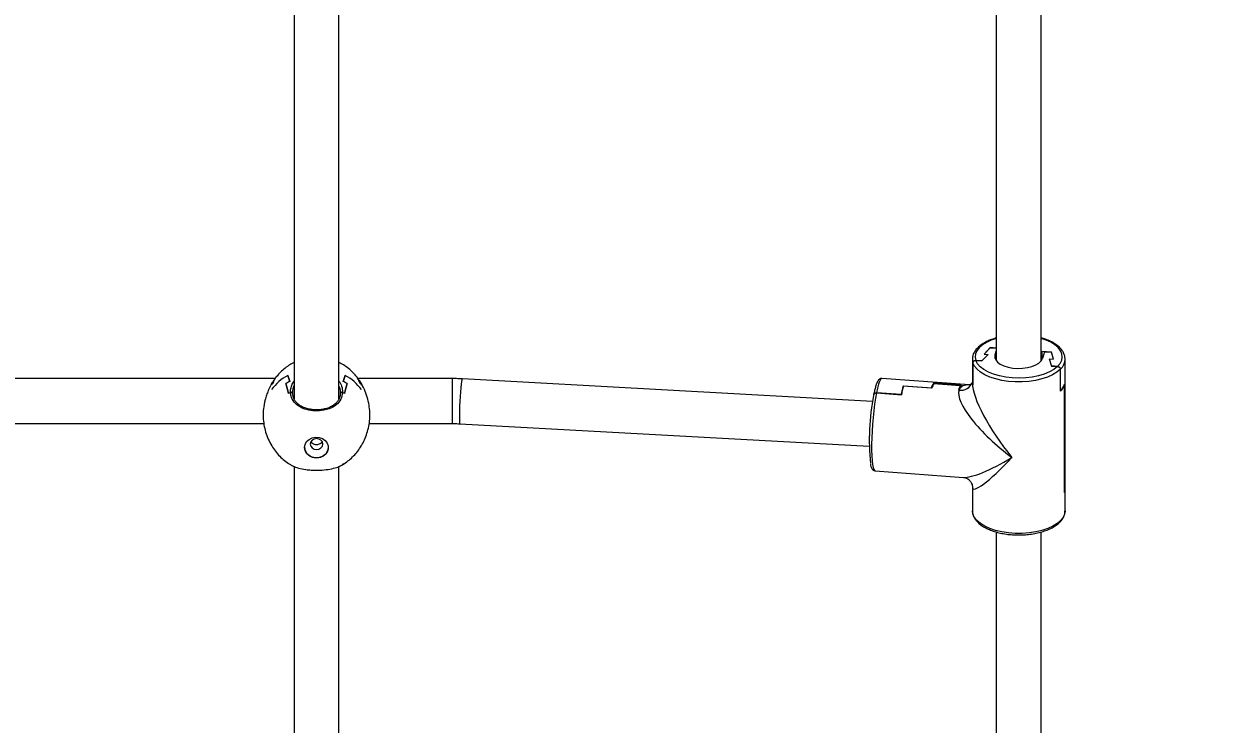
# Model space of a CAD drawing. Header units: millimetres. Extents: x -4213 to 6276, y -6120 to 3870.
# Drawn here: x -274 to 152.5, y -1951.2 to -1701.8 of the extents above; entities that cross this region are included whole.
import ezdxf

# ---------------------------------------------------------------- set-up
doc = ezdxf.new("R2010")
doc.units = ezdxf.units.MM
for name, color, linetype in [('DIKOM_ОБЪЕКТ', 7, 'Continuous'), ('DIKOM_РАЗМЕР_ЗОНА', 7, 'Continuous'), ('DIKOM_РАЗМЕР_ОБЪЕКТА', 7, 'Continuous')]:
    doc.layers.add(name, color=color, linetype=linetype)
doc.styles.add('style1', font='arial.ttf', dxfattribs={"width": 0.8})
doc.dimstyles.new('1-50', dxfattribs={"dimtxt": 300, "dimasz": 200, "dimexe": 100, "dimexo": 0, "dimgap": 100, "dimtad": 1, "dimtxsty": 'style1', "dimcen": 200, "dimclrd": 7, "dimclre": 7, "dimclrt": 7, "dimadec": 1, "dimazin": 2, "dimtfac": 1, "dimtmove": 0, "dimatfit": 2, "dimfxl": 0, "dimlwd": 25, "dimlwe": 18, "dimarcsym": 0})

# ---------------------------------------------------------------- blocks, each defined once
blk = doc.blocks.new('*D10')
at = {"layer": 'Defpoints', "color": 0, "transparency": 16777216}
for p in [(-1727.86, 1809.48), (-15.26, -2213.81), (5045.73, -2213.81)]:
    blk.add_point(p, dxfattribs=at)
at = {"layer": 'DIKOM_РАЗМЕР_ОБЪЕКТА', "color": 7, "lineweight": 18, "transparency": 16777216}
for p, q in [((-1727.86, 1809.48), (5145.73, 1809.48)), ((-15.26, -2213.81), (5145.73, -2213.81))]:
    blk.add_line(p, q, dxfattribs=at)
at = {"layer": 'DIKOM_РАЗМЕР_ОБЪЕКТА', "color": 7, "lineweight": 25, "transparency": 16777216}
blk.add_line((5045.73, 1609.48), (5045.73, -2013.81), dxfattribs=at)
at = {"layer": 'DIKOM_РАЗМЕР_ОБЪЕКТА', "color": 7, "transparency": 16777216}
for points in [[(5012.4, 1609.48), (5079.07, 1609.48), (5045.73, 1809.48)], [(5012.4, -2013.81), (5079.07, -2013.81), (5045.73, -2213.81)]]:
    blk.add_solid(points, dxfattribs=at)
at = {"layer": 'DIKOM_РАЗМЕР_ОБЪЕКТА', "color": 7, "transparency": 16777216, "insert": (4792.56, -133.86), "char_height": 300, "attachment_point": 5, "rotation": 90, "style": 'style1'}
blk.add_mtext('4000', dxfattribs=at)
blk = doc.blocks.new('*D11')
at = {"layer": 'Defpoints', "color": 0, "transparency": 16777216}
for p in [(-2152.13, 1385.22), (2355.18, -47.82), (2355.18, -4950.7)]:
    blk.add_point(p, dxfattribs=at)
at = {"layer": 'DIKOM_РАЗМЕР_ОБЪЕКТА', "color": 7, "lineweight": 18, "transparency": 16777216}
for p, q in [((-2152.13, 1385.22), (-2152.13, -5050.7)), ((2355.18, -47.82), (2355.18, -5050.7))]:
    blk.add_line(p, q, dxfattribs=at)
at = {"layer": 'DIKOM_РАЗМЕР_ОБЪЕКТА', "color": 7, "lineweight": 25, "transparency": 16777216}
blk.add_line((-1952.13, -4950.7), (2155.18, -4950.7), dxfattribs=at)
at = {"layer": 'DIKOM_РАЗМЕР_ОБЪЕКТА', "color": 7, "transparency": 16777216}
for points in [[(-1952.13, -4917.36), (-1952.13, -4984.03), (-2152.13, -4950.7)], [(2155.18, -4917.36), (2155.18, -4984.03), (2355.18, -4950.7)]]:
    blk.add_solid(points, dxfattribs=at)
at = {"layer": 'DIKOM_РАЗМЕР_ОБЪЕКТА', "color": 7, "transparency": 16777216, "insert": (229.85, -4697.52), "char_height": 300, "attachment_point": 5, "style": 'style1'}
blk.add_mtext('4500', dxfattribs=at)
blk = doc.blocks.new('*D12')
at = {"layer": 'Defpoints', "color": 0, "transparency": 16777216}
for p in [(-2081.42, 3870.14), (324.17, -3713.81), (6175.91, -3713.81)]:
    blk.add_point(p, dxfattribs=at)
at = {"layer": 'DIKOM_РАЗМЕР_ЗОНА', "color": 7, "lineweight": 18, "transparency": 16777216}
for p, q in [((-2081.42, 3870.14), (6275.91, 3870.14)), ((324.17, -3713.81), (6275.91, -3713.81))]:
    blk.add_line(p, q, dxfattribs=at)
at = {"layer": 'DIKOM_РАЗМЕР_ЗОНА', "color": 7, "lineweight": 25, "transparency": 16777216}
blk.add_line((6175.91, 3670.14), (6175.91, -3513.81), dxfattribs=at)
at = {"layer": 'DIKOM_РАЗМЕР_ЗОНА', "color": 7, "transparency": 16777216}
for points in [[(6142.57, 3670.14), (6209.24, 3670.14), (6175.91, 3870.14)], [(6142.57, -3513.81), (6209.24, -3513.81), (6175.91, -3713.81)]]:
    blk.add_solid(points, dxfattribs=at)
at = {"layer": 'DIKOM_РАЗМЕР_ЗОНА', "color": 7, "transparency": 16777216, "insert": (5922.73, -112.66), "char_height": 300, "attachment_point": 5, "rotation": 90, "style": 'style1'}
blk.add_mtext('7600', dxfattribs=at)
blk = doc.blocks.new('*D13')
at = {"layer": 'Defpoints', "color": 0, "transparency": 16777216}
for p in [(-4212.78, 1738.76), (3855.18, -47.82), (3855.18, -6019.79)]:
    blk.add_point(p, dxfattribs=at)
at = {"layer": 'DIKOM_РАЗМЕР_ЗОНА', "color": 7, "lineweight": 18, "transparency": 16777216}
for p, q in [((-4212.78, 1738.76), (-4212.78, -6119.79)), ((3855.18, -47.82), (3855.18, -6119.79))]:
    blk.add_line(p, q, dxfattribs=at)
at = {"layer": 'DIKOM_РАЗМЕР_ЗОНА', "color": 7, "lineweight": 25, "transparency": 16777216}
blk.add_line((-4012.78, -6019.79), (3655.18, -6019.79), dxfattribs=at)
at = {"layer": 'DIKOM_РАЗМЕР_ЗОНА', "color": 7, "transparency": 16777216}
for points in [[(-4012.78, -5986.46), (-4012.78, -6053.13), (-4212.78, -6019.79)], [(3655.18, -5986.46), (3655.18, -6053.13), (3855.18, -6019.79)]]:
    blk.add_solid(points, dxfattribs=at)
at = {"layer": 'DIKOM_РАЗМЕР_ЗОНА', "color": 7, "transparency": 16777216, "insert": (310.33, -5766.62), "char_height": 300, "attachment_point": 5, "style": 'style1'}
blk.add_mtext('8100', dxfattribs=at)

msp = doc.modelspace()

# ---------------------------------------------------------------- linework, layer by layer
at = {"layer": 'DIKOM_ОБЪЕКТ', "color": 7, "linetype": 'Continuous', "lineweight": 15}
for p, q in [((-177.821, -1598.148), (-177.821, -1835.327)), ((-161.821, -1835.311), (-161.821, -1598.15)), ((72.179, -1621.472), (72.179, -1821.763)), ((88.179, -1821.763), (88.179, -1621.477)), ((63.681, -1821.086), (63.679, -1821.223)), ((63.679, -1821.223), (63.679, -1828.975)), ((67.058, -1821.865), (69.301, -1819.547)), ((70.046, -1817.118), (67.818, -1819.437)), ((70.016, -1817.165), (67.818, -1819.437)), ((67.818, -1819.437), (69.301, -1819.547)), ((70.016, -1817.165), (72.179, -1817.325)), ((72.179, -1817.276), (70.046, -1817.118)), ((70.046, -1817.167), (70.046, -1817.118)), ((71.773, -1819.73), (72.179, -1818.408)), ((71.773, -1820.974), (71.773, -1819.73)), ((91.801, -1818.728), (88.438, -1818.479)), ((88.438, -1818.479), (88.438, -1821.338)), ((89.314, -1818.593), (88.584, -1820.974)), ((89.314, -1818.593), (91.801, -1818.777)), ((91.056, -1821.157), (92.539, -1821.267)), ((91.056, -1821.157), (91.809, -1823.697)), ((92.539, -1821.267), (91.801, -1818.728)), ((91.801, -1818.777), (91.801, -1818.728)), ((92.539, -1821.267), (91.801, -1818.777)), ((96.679, -1821.223), (96.662, -1820.863)), ((96.679, -1867.386), (96.679, -1821.223)), ((63.869, -1822.45), (63.869, -1830.202)), ((63.885, -1830.34), (63.885, -1822.501)), ((67.103, -1821.818), (64.908, -1821.656)), ((64.926, -1821.707), (67.058, -1821.865)), ((93.99, -1823.808), (91.794, -1823.646)), ((91.809, -1823.697), (93.941, -1823.854)), ((94.982, -1832.641), (94.982, -1824.802)), ((95.028, -1832.508), (95.028, -1824.756)), ((-184.625, -1828.151), (-405.024, -1828.151)), ((-179.322, -1829.163), (-180.071, -1827.024)), ((-180.071, -1827.024), (-179.322, -1829.163)), ((-178.525, -1830.158), (-177.821, -1829.092)), ((-159.572, -1827.024), (-160.321, -1829.163)), ((-160.321, -1829.163), (-159.572, -1827.024)), ((-121.524, -1828.151), (-155.024, -1828.151)), ((-154.966, -1828.313), (-154.637, -1829.275)), ((-121.524, -1828.151), (-121.524, -1844.151)), ((28.134, -1836.293), (-117.894, -1828.251)), ((62.668, -1830.383), (31.46, -1828.073)), ((63.679, -1829.062), (63.679, -1829.706)), ((-161.305, -1833.284), (-161.305, -1832.988)), ((29.497, -1833.261), (38.397, -1833.92)), ((38.313, -1833.837), (29.512, -1833.185)), ((38.313, -1833.837), (38.313, -1833.914)), ((49.03, -1831.547), (39.043, -1830.808)), ((39.043, -1830.808), (39.043, -1831.149)), ((49.277, -1831.565), (39.142, -1830.815)), ((59.663, -1830.525), (49.775, -1829.794)), ((49.775, -1829.794), (49.775, -1830.24)), ((49.985, -1829.866), (59.379, -1830.561)), ((58.918, -1832.279), (58.671, -1832.26)), ((59.379, -1831.032), (59.379, -1830.561)), ((63.885, -1830.203), (63.869, -1830.202)), ((95.028, -1832.508), (94.982, -1832.505)), ((96.494, -1830.269), (96.467, -1830.267)), ((96.494, -1868.593), (96.494, -1830.182)), ((96.494, -1830.269), (96.494, -1868.68)), ((-401.09, -1844.151), (-188.567, -1844.151)), ((-151.09, -1844.151), (-121.524, -1844.151)), ((-118.774, -1844.226), (26.945, -1852.251)), ((-177.821, -1859.448), (-177.821, -1989.991)), ((-161.821, -1989.991), (-161.821, -1859.451)), ((29.024, -1860.983), (60.494, -1863.312)), ((63.679, -1866.741), (63.679, -1875.225)), ((96.679, -1875.225), (96.679, -1867.473)), ((96.679, -1875.225), (96.676, -1875.363)), ((72.179, -1882.772), (72.179, -1989.991)), ((88.179, -1989.991), (88.179, -1882.777))]:
    msp.add_line(p, q, dxfattribs=at)
at = {"layer": 'DIKOM_ОБЪЕКТ', "color": 7, "linetype": 'Continuous', "lineweight": 15, "flags": 128}
for points in [[(72.179, -1813.83), (70.394, -1814.446), (68.693, -1815.238), (67.255, -1816.148), (66.112, -1817.153), (65.291, -1818.232), (64.811, -1819.36), (64.682, -1820.51), (64.908, -1821.656)], [(93.99, -1823.808), (94.893, -1822.745), (95.459, -1821.628), (95.676, -1820.481), (95.539, -1819.331), (95.05, -1818.205), (94.221, -1817.127), (93.07, -1816.124), (91.625, -1815.217), (89.918, -1814.428), (88.179, -1813.83)], [(63.679, -1821.223), (63.679, -1821.241), (63.869, -1822.45)], [(71.773, -1819.73), (71.694, -1820.602), (71.985, -1821.463), (72.634, -1822.275), (73.613, -1823.004), (74.879, -1823.617), (76.377, -1824.087), (78.041, -1824.393), (79.798, -1824.523), (81.572, -1824.471), (83.285, -1824.239), (84.862, -1823.837), (86.234, -1823.282), (87.342, -1822.6), (88.137, -1821.819), (88.584, -1820.974)], [(88.179, -1818.448), (88.28, -1818.463), (88.438, -1818.479)], [(94.982, -1824.802), (93.741, -1825.84), (92.2, -1826.775), (90.395, -1827.588), (88.364, -1828.261), (86.153, -1828.779), (83.81, -1829.13), (81.388, -1829.307), (78.938, -1829.306), (76.516, -1829.127), (74.175, -1828.773), (71.966, -1828.253), (69.938, -1827.579), (68.136, -1826.764), (66.599, -1825.827), (65.361, -1824.789), (64.45, -1823.672), (63.885, -1822.501)], [(93.941, -1823.854), (92.673, -1824.858), (91.104, -1825.753), (89.272, -1826.518), (87.221, -1827.135), (85.001, -1827.589), (82.664, -1827.868), (80.268, -1827.966), (77.87, -1827.882), (75.527, -1827.615), (73.296, -1827.175), (71.231, -1826.57), (69.381, -1825.815), (67.791, -1824.928), (66.499, -1823.932), (65.536, -1822.85), (64.926, -1821.707)], [(-117.894, -1828.251), (-117.921, -1828.262), (-118.035, -1828.54), (-118.163, -1829.179), (-118.299, -1830.147), (-118.437, -1831.4), (-118.57, -1832.88), (-118.692, -1834.517), (-118.797, -1836.233), (-118.88, -1837.951), (-118.938, -1839.588), (-118.968, -1841.069), (-118.968, -1842.323), (-118.938, -1843.294), (-118.88, -1843.934), (-118.797, -1844.214), (-118.774, -1844.226)], [(31.46, -1828.073), (31.3, -1828.106), (30.958, -1828.444), (30.6, -1829.141), (30.235, -1830.18), (29.869, -1831.538), (29.512, -1833.185)], [(29.497, -1833.261), (29.157, -1835.17), (28.841, -1837.288), (28.556, -1839.567), (28.309, -1841.956), (28.105, -1844.402), (27.948, -1846.851), (27.842, -1849.248), (27.79, -1851.54), (27.792, -1853.677), (27.849, -1855.61), (27.959, -1857.296), (28.12, -1858.698), (28.328, -1859.785), (28.578, -1860.532), (28.866, -1860.924), (29.024, -1860.983)], [(-174.072, -1852.689), (-173.883, -1851.598), (-173.333, -1850.604), (-172.471, -1849.795), (-171.374, -1849.243), (-170.139, -1848.998), (-168.876, -1849.08), (-167.696, -1849.483), (-166.706, -1850.171), (-165.992, -1851.083), (-165.619, -1852.138), (-165.619, -1853.241), (-165.992, -1854.295), (-166.706, -1855.207), (-167.696, -1855.895), (-168.876, -1856.298), (-170.139, -1856.381), (-171.374, -1856.135), (-172.471, -1855.583), (-173.333, -1854.775), (-173.883, -1853.78), (-174.072, -1852.689)], [(-169.821, -1853.431), (-168.96, -1853.282), (-168.231, -1852.857), (-167.743, -1852.221), (-167.572, -1851.471), (-167.743, -1850.721), (-168.231, -1850.085), (-168.96, -1849.66), (-169.821, -1849.511), (-170.683, -1849.66), (-171.412, -1850.085), (-171.9, -1850.721), (-172.071, -1851.471), (-171.9, -1852.221), (-171.412, -1852.857), (-170.683, -1853.282), (-169.821, -1853.431)], [(96.676, -1875.363), (96.499, -1876.417), (95.954, -1877.6), (95.056, -1878.73), (93.825, -1879.781), (92.288, -1880.731), (90.48, -1881.557), (88.442, -1882.241), (86.218, -1882.768), (83.859, -1883.127), (81.417, -1883.308), (78.948, -1883.308), (76.507, -1883.128), (74.147, -1882.77), (71.923, -1882.243), (69.884, -1881.56), (68.075, -1880.734), (66.537, -1879.785), (65.305, -1878.734), (64.405, -1877.604), (63.859, -1876.421), (63.679, -1875.225)]]:
    msp.add_lwpolyline(points, dxfattribs=at)
at = {"layer": 'DIKOM_ОБЪЕКТ', "color": 7, "linetype": 'Continuous', "lineweight": 15}
for centre, radius, start, end in [((91.76, -1821.078), 4.921, 311.62367, 358.31229), ((-172.428, -1839.62), 16.286, 140.56455, 145.82898), ((-171.405, -1842.776), 17.979, 118.81719, 143.29471), ((-170.549, -1846.216), 19.177, 117.22154, 121.94673), ((-169.082, -1846.196), 19.154, 58.05041, 62.78132), ((-168.238, -1842.776), 17.979, 36.70529, 61.18281), ((-167.179, -1836.684), 14.844, 37.4848, 38.85558), ((-167.215, -1839.62), 16.286, 34.17102, 39.43545), ((59.476, -1827.802), 4.512, 262.9002, 339.32992), ((59.537, -1827.898), 4.424, 261.96174, 339.42066), ((67.769, -1828.969), 4.091, 180.07975, 197.54302), ((67.781, -1829.055), 4.103, 180.09731, 198.25493), ((-170.633, -1848.471), 17.543, 118.73398, 121.42434), ((-169.078, -1848.592), 17.682, 58.59025, 61.25974), ((68.984, -1839.627), 31.213, 163.58753, 169.30878), ((69.404, -1839.717), 31.545, 163.60917, 169.41102), ((55.423, -1833.228), 6.61, 148.69796, 165.26739), ((56.035, -1833.382), 6.998, 149.83337, 164.94859), ((65.417, -1834.073), 6.985, 149.82261, 164.96335), ((65.311, -1833.96), 6.61, 148.69796, 165.26739), ((90.977, -1828.421), 5.819, 313.49821, 341.47598), ((91.011, -1828.351), 5.781, 314.01948, 341.53315), ((112.535, -1850.245), 85.562, 169.12709, 185.42592), ((-170.114, -1852.348), 3.966, 183.66524, 274.22284), ((-169.529, -1852.348), 3.966, 265.77539, 356.33653), ((-169.2, -1842.945), 17.92, 298.76505, 301.39931), ((92.575, -1867.378), 4.104, 342.7748, 359.89103), ((92.568, -1867.464), 4.111, 342.78895, 359.87857)]:
    msp.add_arc(centre, radius, start, end, dxfattribs=at)
for centre, major_axis, ratio, start_param, end_param in [((80.179, -1848.224), (-15.548, 21.096), 0.2617599, 0.3292647, 0.3412619), ((80.179, -1848.224), (-15.548, 21.096), 0.2617599, 0.3412619, 1.7625369), ((80.179, -1848.224), (20.83, -16.769), 0.2931183, 3.2582357, 4.8290321), ((80.179, -1848.224), (20.83, -16.769), 0.2931183, 2.739863, 3.2582357), ((-169.821, -1835.318), (8.5, 0), 0.346112, 2.7968915, 2.9562554), ((-169.821, -1835.318), (8.5, 0), 0.346112, 0.1870179, 0.3447012), ((80.179, -1848.224), (21.183, 14.42), 0.2116084, 3.4017957, 4.4542193), ((80.179, -1848.224), (16.284, 19.132), 0.1389714, 2.9797448, 4.4010199)]:
    msp.add_ellipse(centre, major_axis=major_axis, ratio=ratio, start_param=start_param, end_param=end_param, dxfattribs=at)
for points, knots in [([(72.179, -1813.67), (71.606, -1813.841), (70.374, -1814.21), (68.695, -1814.946), (67.136, -1815.831), (65.826, -1816.842), (64.788, -1817.963), (64.082, -1819.172), (63.717, -1820.224), (63.721, -1820.858), (63.722, -1821.061)], [0, 0, 0, 0, 0.1185337, 0.2553089, 0.3927717, 0.5309161, 0.6691181, 0.8055126, 0.9377504, 1, 1, 1, 1]), ([(96.62, -1820.797), (96.605, -1820.564), (96.561, -1819.923), (96.144, -1818.909), (95.422, -1817.784), (94.397, -1816.727), (93.097, -1815.752), (91.534, -1814.884), (89.891, -1814.176), (88.702, -1813.828), (88.179, -1813.675)], [0, 0, 0, 0, 0.0737109, 0.2023856, 0.3333864, 0.4686683, 0.6075923, 0.7482593, 0.8890694, 1, 1, 1, 1]), ([(-177.821, -1822.41), (-177.902, -1822.446), (-178.585, -1822.753), (-179.812, -1823.522), (-181.483, -1824.752), (-182.963, -1826.11), (-183.791, -1827.118), (-184.161, -1827.568)], [0, 0, 0, 0, 0.0319954, 0.2707725, 0.5226458, 0.7865887, 1, 1, 1, 1]), ([(-155.48, -1827.566), (-155.891, -1827.071), (-156.789, -1825.989), (-158.406, -1824.554), (-160.106, -1823.309), (-161.297, -1822.691), (-161.821, -1822.419)], [0, 0, 0, 0, 0.2358097, 0.5145432, 0.7860922, 1, 1, 1, 1]), ([(63.869, -1822.45), (63.877, -1822.366), (63.895, -1822.189), (64.045, -1821.952), (64.282, -1821.766), (64.582, -1821.656), (64.802, -1821.656), (64.908, -1821.656)], [0, 0, 0, 0, 0.1812534, 0.38168, 0.5866922, 0.8002885, 1, 1, 1, 1]), ([(63.885, -1822.501), (63.885, -1822.491), (63.886, -1822.388), (63.934, -1822.195), (64.101, -1821.96), (64.356, -1821.789), (64.645, -1821.703), (64.843, -1821.706), (64.926, -1821.707)], [0, 0, 0, 0, 0.0210891, 0.2210093, 0.4213494, 0.6274782, 0.8430537, 1, 1, 1, 1]), ([(93.941, -1823.854), (94.038, -1823.868), (94.259, -1823.899), (94.538, -1824.039), (94.772, -1824.242), (94.932, -1824.482), (94.981, -1824.687), (94.982, -1824.792), (94.982, -1824.802)], [0, 0, 0, 0, 0.1826889, 0.4148828, 0.5692079, 0.7739634, 0.9788167, 1, 1, 1, 1]), ([(93.99, -1823.808), (94.003, -1823.809), (94.14, -1823.821), (94.398, -1823.888), (94.713, -1824.081), (94.907, -1824.315), (95.01, -1824.546), (95.022, -1824.683), (95.028, -1824.756)], [0, 0, 0, 0, 0.0260785, 0.2583736, 0.4882226, 0.7092214, 0.8434902, 1, 1, 1, 1]), ([(-185.114, -1828.891), (-185.299, -1829.145), (-185.93, -1830.018), (-186.816, -1831.887), (-187.619, -1834.011), (-188.273, -1836.198), (-188.715, -1838.366), (-188.77, -1839.754), (-188.786, -1840.146)], [0, 0, 0, 0, 0.1110272, 0.3805697, 0.5140754, 0.6521269, 0.9015342, 1, 1, 1, 1]), ([(-184.161, -1827.568), (-184.273, -1827.695), (-184.636, -1828.103), (-184.924, -1828.566), (-185.122, -1828.886)], [0, 0, 0, 0, 0.3095582, 1, 1, 1, 1]), ([(-185.006, -1829.275), (-184.928, -1828.955), (-184.788, -1828.378), (-184.354, -1827.818), (-184.16, -1827.569)], [0, 0, 0, 0, 0.5547701, 1, 1, 1, 1]), ([(-185.006, -1829.275), (-184.928, -1828.955), (-184.788, -1828.378), (-184.354, -1827.818), (-184.16, -1827.569)], [0, 0, 0, 0, 0.5547701, 1, 1, 1, 1]), ([(-161.821, -1829.007), (-161.453, -1829.609), (-160.651, -1830.918), (-160.602, -1832.327), (-160.576, -1833.088)], [0, 0, 0, 0, 0.4596947, 1, 1, 1, 1]), ([(-154.637, -1829.275), (-154.715, -1828.955), (-154.855, -1828.378), (-155.289, -1827.818), (-155.483, -1827.569)], [0, 0, 0, 0, 0.5546989, 1, 1, 1, 1]), ([(-154.535, -1828.866), (-154.747, -1828.524), (-155.031, -1828.068), (-155.39, -1827.667), (-155.48, -1827.567)], [0, 0, 0, 0, 0.7491349, 1, 1, 1, 1]), ([(-150.847, -1840.177), (-150.911, -1839.324), (-151.044, -1837.57), (-151.771, -1834.692), (-152.8, -1831.915), (-153.801, -1829.879), (-154.378, -1829.086), (-154.537, -1828.867)], [0, 0, 0, 0, 0.2062361, 0.423789, 0.6523931, 0.9038149, 1, 1, 1, 1]), ([(-117.894, -1828.251), (-118.601, -1828.217), (-119.81, -1828.16), (-121.021, -1828.154), (-121.524, -1828.151)], [0, 0, 0, 0, 0.5852573, 1, 1, 1, 1]), ([(31.447, -1828.095), (31.263, -1828.099), (30.872, -1828.109), (30.438, -1828.422), (30.09, -1828.819), (29.804, -1829.31), (29.622, -1829.798), (29.539, -1830.021)], [0, 0, 0, 0, 0.1488588, 0.3160162, 0.5059529, 0.773874, 1, 1, 1, 1]), ([(63.656, -1829.499), (63.595, -1829.61), (63.462, -1829.853), (63.022, -1830.246), (62.651, -1830.393), (62.629, -1830.395), (62.62, -1830.396)], [0, 0, 0, 0, 0.2533906, 0.5534524, 0.8102916, 1, 1, 1, 1]), ([(-179.78, -1833.501), (-179.929, -1832.848), (-180.23, -1831.533), (-180.54, -1830.476), (-180.696, -1829.943)], [0, 0, 0, 0, 0.4964861, 1, 1, 1, 1]), ([(-180.696, -1829.943), (-180.542, -1830.468), (-180.232, -1831.525), (-179.931, -1832.839), (-179.78, -1833.501)], [0, 0, 0, 0, 0.4965648, 1, 1, 1, 1]), ([(-179.067, -1833.088), (-179.07, -1832.999), (-179.101, -1832.029), (-178.799, -1831.049), (-178.525, -1830.158)], [0, 0, 0, 0, 0.0913784, 1, 1, 1, 1]), ([(-179.067, -1833.088), (-179.019, -1833.067), (-178.924, -1833.025), (-178.762, -1833.02), (-178.607, -1833.058), (-178.471, -1833.141), (-178.366, -1833.261), (-178.314, -1833.388), (-178.309, -1833.471), (-178.307, -1833.501)], [0, 0, 0, 0, 0.1453501, 0.2907583, 0.4346183, 0.58216, 0.7385243, 0.9061742, 1, 1, 1, 1]), ([(-178.307, -1833.501), (-178.313, -1833.445), (-178.326, -1833.332), (-178.424, -1833.183), (-178.567, -1833.074), (-178.736, -1833.021), (-178.904, -1833.024), (-179.012, -1833.059), (-179.062, -1833.085), (-179.067, -1833.088)], [0, 0, 0, 0, 0.1776271, 0.3554538, 0.5284467, 0.6893388, 0.8388157, 0.9830781, 1, 1, 1, 1]), ([(-160.576, -1833.088), (-160.708, -1833.906), (-160.981, -1835.589), (-162.722, -1837.631), (-164.985, -1838.858), (-167.553, -1839.538), (-170.317, -1839.735), (-173.363, -1839.312), (-176.008, -1838.243), (-177.95, -1836.562), (-178.891, -1834.735), (-179.021, -1833.519), (-179.067, -1833.088)], [0, 0, 0, 0, 0.1114323, 0.2293613, 0.3390149, 0.410111, 0.516712, 0.6232579, 0.7293929, 0.834804, 0.9414144, 1, 1, 1, 1]), ([(-177.821, -1830.562), (-177.822, -1830.563), (-178.301, -1831.362), (-178.351, -1832.396), (-178.312, -1833.366), (-178.307, -1833.501)], [0, 0, 0, 0, 0.000428, 0.8605275, 1, 1, 1, 1]), ([(-162.658, -1836.618), (-162.955, -1836.922), (-163.555, -1837.536), (-164.774, -1838.253), (-166.168, -1838.801), (-167.701, -1839.152), (-169.309, -1839.309), (-170.937, -1839.273), (-172.524, -1839.044), (-174.003, -1838.622), (-175.322, -1838.018), (-176.428, -1837.24), (-177.312, -1836.308), (-177.923, -1835.226), (-178.252, -1834.262), (-178.266, -1833.652), (-178.271, -1833.464)], [0, 0, 0, 0, 0.0734665, 0.1484209, 0.222793, 0.296767, 0.3704875, 0.4445618, 0.5185359, 0.5924187, 0.6656983, 0.7389702, 0.8125484, 0.8881484, 0.9655776, 1, 1, 1, 1]), ([(-161.373, -1833.463), (-161.387, -1833.731), (-161.425, -1834.437), (-161.856, -1835.485), (-162.288, -1836.276), (-162.642, -1836.603), (-162.658, -1836.618)], [0, 0, 0, 0, 0.2315491, 0.6116428, 0.9828982, 1, 1, 1, 1]), ([(-161.336, -1833.501), (-161.308, -1832.721), (-161.274, -1831.782), (-161.742, -1830.907), (-161.821, -1830.759)], [0, 0, 0, 0, 0.8306609, 1, 1, 1, 1]), ([(-161.336, -1833.501), (-161.33, -1833.445), (-161.317, -1833.332), (-161.219, -1833.183), (-161.076, -1833.074), (-160.907, -1833.021), (-160.739, -1833.024), (-160.631, -1833.059), (-160.581, -1833.085), (-160.576, -1833.088)], [0, 0, 0, 0, 0.1776271, 0.3554538, 0.5284467, 0.6893388, 0.8388157, 0.9830781, 1, 1, 1, 1]), ([(-160.576, -1833.088), (-160.624, -1833.067), (-160.719, -1833.025), (-160.881, -1833.02), (-161.036, -1833.058), (-161.172, -1833.141), (-161.277, -1833.261), (-161.329, -1833.389), (-161.334, -1833.471), (-161.336, -1833.501)], [0, 0, 0, 0, 0.145354, 0.290766, 0.4346298, 0.5821754, 0.7385438, 0.9061621, 1, 1, 1, 1]), ([(-158.946, -1829.943), (-159.101, -1830.468), (-159.411, -1831.525), (-159.712, -1832.839), (-159.863, -1833.501)], [0, 0, 0, 0, 0.4965665, 1, 1, 1, 1]), ([(-159.863, -1833.501), (-159.714, -1832.848), (-159.413, -1831.533), (-159.103, -1830.476), (-158.946, -1829.943)], [0, 0, 0, 0, 0.4964844, 1, 1, 1, 1]), ([(28.508, -1834.105), (28.514, -1834.034), (28.527, -1833.855), (28.658, -1833.595), (28.877, -1833.4), (29.138, -1833.285), (29.342, -1833.253), (29.473, -1833.26), (29.497, -1833.261)], [0, 0, 0, 0, 0.153156, 0.3858211, 0.6118594, 0.7533906, 0.9536692, 1, 1, 1, 1]), ([(28.523, -1834.027), (28.531, -1833.94), (28.549, -1833.746), (28.703, -1833.481), (28.96, -1833.278), (29.247, -1833.182), (29.436, -1833.184), (29.512, -1833.185)], [0, 0, 0, 0, 0.1872275, 0.4187167, 0.6429168, 0.856449, 1, 1, 1, 1]), ([(29.539, -1830.021), (29.497, -1830.122), (29.321, -1830.55), (29.043, -1831.566), (28.75, -1832.789), (28.589, -1833.619), (28.538, -1833.88)], [0, 0, 0, 0, 0.1147194, 0.485658, 0.8379883, 1, 1, 1, 1]), ([(-188.773, -1840.147), (-188.794, -1840.747), (-188.846, -1842.23), (-188.566, -1844.593), (-187.977, -1847.194), (-187.055, -1849.715), (-185.87, -1852.015), (-184.475, -1854.058), (-182.942, -1855.827), (-181.238, -1857.361), (-179.714, -1858.49), (-178.716, -1859.015), (-178.382, -1859.19)], [0, 0, 0, 0, 0.0794389, 0.1961131, 0.3134958, 0.4312095, 0.5490869, 0.6529995, 0.754803, 0.854295, 0.9512192, 1, 1, 1, 1]), ([(-161.234, -1859.193), (-160.776, -1858.935), (-159.711, -1858.337), (-158.16, -1857.159), (-156.568, -1855.682), (-155.1, -1853.965), (-153.79, -1852.03), (-152.677, -1849.893), (-151.793, -1847.582), (-151.174, -1845.13), (-150.823, -1842.643), (-150.839, -1840.98), (-150.847, -1840.177)], [0, 0, 0, 0, 0.0681393, 0.1583053, 0.2527929, 0.3513162, 0.4535941, 0.5593346, 0.668191, 0.7797627, 0.8936041, 1, 1, 1, 1]), ([(-121.524, -1844.151), (-120.986, -1844.155), (-120.068, -1844.162), (-119.153, -1844.208), (-118.774, -1844.226)], [0, 0, 0, 0, 0.58525, 1, 1, 1, 1]), ([(-169.821, -1851.761), (-170.071, -1851.737), (-170.569, -1851.689), (-171.218, -1851.315), (-171.645, -1850.927), (-171.762, -1850.654), (-171.786, -1850.597)], [0, 0, 0, 0, 0.3039881, 0.6077169, 0.9177107, 1, 1, 1, 1]), ([(-167.846, -1850.57), (-167.886, -1850.657), (-168.026, -1850.957), (-168.488, -1851.366), (-169.134, -1851.703), (-169.606, -1851.743), (-169.821, -1851.761)], [0, 0, 0, 0, 0.1241654, 0.4290935, 0.7402928, 1, 1, 1, 1]), ([(-178.375, -1859.178), (-178.306, -1859.231), (-177.992, -1859.474), (-176.34, -1860.005), (-174.011, -1860.5), (-171.37, -1860.789), (-168.597, -1860.825), (-165.6, -1860.509), (-163.15, -1859.957), (-161.65, -1859.46), (-161.323, -1859.229), (-161.245, -1859.174)], [0, 0, 0, 0, 0.0414493, 0.1888593, 0.3269015, 0.4173851, 0.5531564, 0.688767, 0.8236906, 0.9579138, 1, 1, 1, 1]), ([(27.372, -1858.583), (27.394, -1858.716), (27.485, -1859.247), (27.673, -1859.804), (27.964, -1860.372), (28.339, -1860.753), (28.767, -1860.999), (29.001, -1860.966), (29.037, -1860.961)], [0, 0, 0, 0, 0.1084403, 0.4344721, 0.6488643, 0.8144564, 0.9714793, 1, 1, 1, 1]), ([(60.548, -1863.323), (60.588, -1863.325), (60.731, -1863.331), (61.277, -1863.457), (62.086, -1863.855), (62.894, -1864.585), (63.43, -1865.467), (63.656, -1866.257), (63.667, -1866.559), (63.672, -1866.69)], [0, 0, 0, 0, 0.0570458, 0.2037855, 0.3730685, 0.5485672, 0.7214434, 0.8785619, 1, 1, 1, 1]), ([(63.701, -1874.984), (63.694, -1875.03), (63.618, -1875.483), (63.781, -1876.354), (64.198, -1877.539), (64.94, -1878.664), (65.959, -1879.72), (67.261, -1880.695), (68.82, -1881.566), (70.601, -1882.314), (72.562, -1882.924), (74.664, -1883.387), (76.868, -1883.697), (79.131, -1883.849), (81.413, -1883.843), (83.672, -1883.677), (85.865, -1883.355), (87.954, -1882.881), (89.898, -1882.262), (91.665, -1881.504), (93.22, -1880.616), (94.531, -1879.605), (95.569, -1878.485), (96.275, -1877.275), (96.64, -1876.224), (96.636, -1875.591), (96.635, -1875.388)], [0, 0, 0, 0, 0.0047849, 0.0462214, 0.0874266, 0.1293732, 0.1726919, 0.2171771, 0.2622192, 0.3073113, 0.3522663, 0.3970781, 0.4417762, 0.4864022, 0.531, 0.575605, 0.6202499, 0.6649756, 0.7098301, 0.7548641, 0.8001244, 0.8456099, 0.8911135, 0.9360211, 0.979562, 1, 1, 1, 1])]:
    msp.add_open_spline(points, degree=3, knots=knots, dxfattribs=at)

# ---------------------------------------------------------------- dimensions: what is measured, and where the dimension line sits
at = {"layer": 'DIKOM_РАЗМЕР_ЗОНА'}
dim = msp.add_linear_dim(base=(6175.905, -3713.814), p1=(-2081.415, 3870.14), p2=(324.174, -3713.814), angle=90, text='7600', dimstyle='1-50', dxfattribs=at)
dim.commit()
dim.dimension.update_dxf_attribs({"geometry": '*D12', "text_midpoint": (6175.905, -112.661), "dimtype": 160})
dim = msp.add_linear_dim(base=(3855.179, -6019.794), p1=(-4212.782, 1738.764), p2=(3855.179, -47.824), text='8100', dimstyle='1-50', dxfattribs=at)
dim.commit()
dim.dimension.update_dxf_attribs({"geometry": '*D13', "text_midpoint": (310.333, -6019.794), "dimtype": 160})
at = {"layer": 'DIKOM_РАЗМЕР_ОБЪЕКТА'}
dim = msp.add_linear_dim(base=(5045.733, -2213.814), p1=(-1727.861, 1809.479), p2=(-15.262, -2213.814), angle=90, text='4000', dimstyle='1-50', dxfattribs=at)
dim.commit()
dim.dimension.update_dxf_attribs({"geometry": '*D10', "text_midpoint": (5045.733, -133.859), "dimtype": 160})
dim = msp.add_linear_dim(base=(2355.179, -4950.697), p1=(-2152.125, 1385.215), p2=(2355.179, -47.824), text='4500', dimstyle='1-50', dxfattribs=at)
dim.commit()
dim.dimension.update_dxf_attribs({"geometry": '*D11', "text_midpoint": (229.847, -4950.697), "dimtype": 160})

doc.saveas('drawing.dxf')
